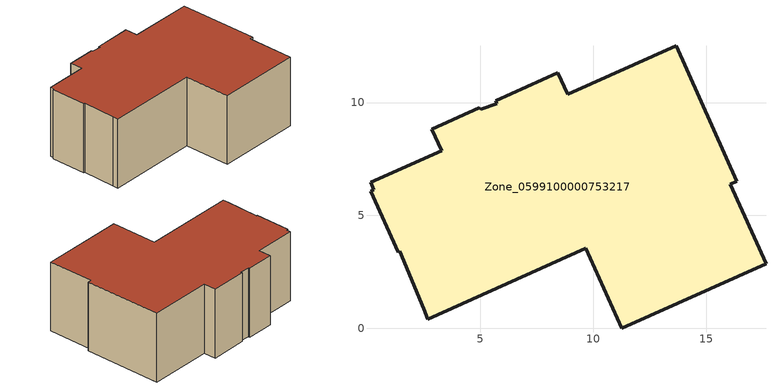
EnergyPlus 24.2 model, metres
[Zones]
Zone_0599100000753217
 floor ground (C_G): 5.73,9.95 5.67,10.09 8.43,11.33 8.86,10.37 13.66,12.52 16.34,6.51 16.07,6.39 17.65,2.85 11.26,0 9.67,3.55 2.67,0.41 2.49,0.86 1.42,3.41 1.35,3.38 0.14,6.08 0.27,6.14 0.13,6.46 3.27,7.88 2.85,8.83 4.94,9.76 5.01,9.71 z0
 wall outside (C_F): 16.34,6.51 13.66,12.52 8.86,10.37 8.43,11.33 5.67,10.09 5.73,9.95 5.01,9.71 4.94,9.76 2.85,8.83 3.27,7.88 0.13,6.46 0.27,6.14 0.14,6.08 1.35,3.38 1.42,3.41 2.49,0.86 2.67,0.41 9.67,3.55 11.26,0 17.65,2.85 16.07,6.39 16.34,6.51 z0:5.86
 roof outside (C_R): 1.42,3.41 2.49,0.86 2.67,0.41 9.67,3.55 11.26,0 17.65,2.85 16.07,6.39 16.34,6.51 13.66,12.52 8.86,10.37 8.43,11.33 5.67,10.09 5.73,9.95 5.01,9.71 4.94,9.76 2.85,8.83 3.27,7.88 0.13,6.46 0.27,6.14 0.14,6.08 1.35,3.38 z5.86
[BUILDING]
Pand.0599100000753217: North Axis=0; Terrain=City; Loads Convergence Tolerance Value=0.04; Temperature Convergence Tolerance Value=0.4; Solar Distribution=FullExterior; Maximum Number of Warmup Days=25; Minimum Number of Warmup Days=1
[Site:Location]
Rotterdam.The.Hague.AP_ZH_NLD Design_Conditions: Latitude=51.96; Longitude=4.45; Time Zone=1; Elevation=-4.5
[SITE:GROUNDTEMPERATURE:BUILDINGSURFACE]
18, 18, 18, 18, 18, 18, 18, 18, 18, 18, 18, 18
[MATERIAL] Thermal Absorptance=0.9; Solar Absorptance=0.7; Visible Absorptance=0.7
Name | Roughness | Thickness | Conductivity | Density | Specific Heat
G.D.2006-2014 | MediumSmooth | 0.15 | 0.06 | 540 | 1210
F.D.2006-2014 | Rough | 0.3 | 0.12 | 1920 | 840
R.D.2006-2014 | MediumRough | 0.2 | 0.08 | 1500 | 1000
[CONSTRUCTION]
C_G: G.D.2006-2014
C_F: F.D.2006-2014
C_R: R.D.2006-2014
[ZONE]
Zone_0599100000753217: Type=1; Multiplier=1; Ceiling Height=Autocalculate; Volume=Autocalculate; Floor Area=autocalculate; Part of Total Floor Area=Yes
[ZONEINFILTRATION:DESIGNFLOWRATE]
Infil_Zone_0599100000753217: Zone or ZoneList or Space or SpaceList=Zone_0599100000753217; Schedule=AlwaysOn; Design Flow Rate Calculation Method=Flow/Area; Flow Rate per Floor Area=0.0021; Constant Term Coefficient=1; Temperature Term Coefficient=0; Velocity Term Coefficient=0; Velocity Squared Term Coefficient=0
[HVACTEMPLATE:ZONE:IDEALLOADSAIRSYSTEM]
Zone_0599100000753217: Maximum Heating Supply Air Temperature=50; Minimum Cooling Supply Air Temperature=13; Maximum Heating Supply Air Humidity Ratio=0.0156; Minimum Cooling Supply Air Humidity Ratio=0.0077; Heating Limit=NoLimit; Cooling Limit=NoLimit; Dehumidification Control Type=ConstantSensibleHeatRatio; Cooling Sensible Heat Ratio=0.7; Dehumidification Setpoint=60; Humidification Control Type=None; Humidification Setpoint=30; Outdoor Air Method=None; Outdoor Air Flow Rate per Person=0.00944; Outdoor Air Flow Rate per Zone Floor Area=0; Outdoor Air Flow Rate per Zone=0; Demand Controlled Ventilation Type=None; Outdoor Air Economizer Type=NoEconomizer; Heat Recovery Type=None; Sensible Heat Recovery Effectiveness=0.7; Latent Heat Recovery Effectiveness=0.65
[ZONECONTROL:THERMOSTAT]
ThermostatControl_Zone_0599100000753217: Zone or ZoneList=Zone_0599100000753217; Control Type Schedule=DualSetpointControlType; Control 1=Thermostat_Zone_0599100000753217; Temperature Difference Between Cutout And Setpoint=0
[THERMOSTATSETPOINT:DUALSETPOINT]
Thermostat_Zone_0599100000753217: Heating Setpoint Temperature Schedule=HeatingSetpoint_Zone_0599100000753217; Cooling Setpoint Temperature Schedule=CoolingSetpoint_Zone_0599100000753217
[SCHEDULE:COMPACT]
HeatingSetpoint_Zone_0599100000753217: Through: 12/31, For: AllDays, Until: 24:00, 21
CoolingSetpoint_Zone_0599100000753217: Through: 12/31, For: AllDays, Until: 24:00, 24
DualSetpointControlType: Through: 12/31, For: AllDays, Until: 24:00, 4
AlwaysOn: Through: 12/31, For: AllDays, Until: 24:00, 1
